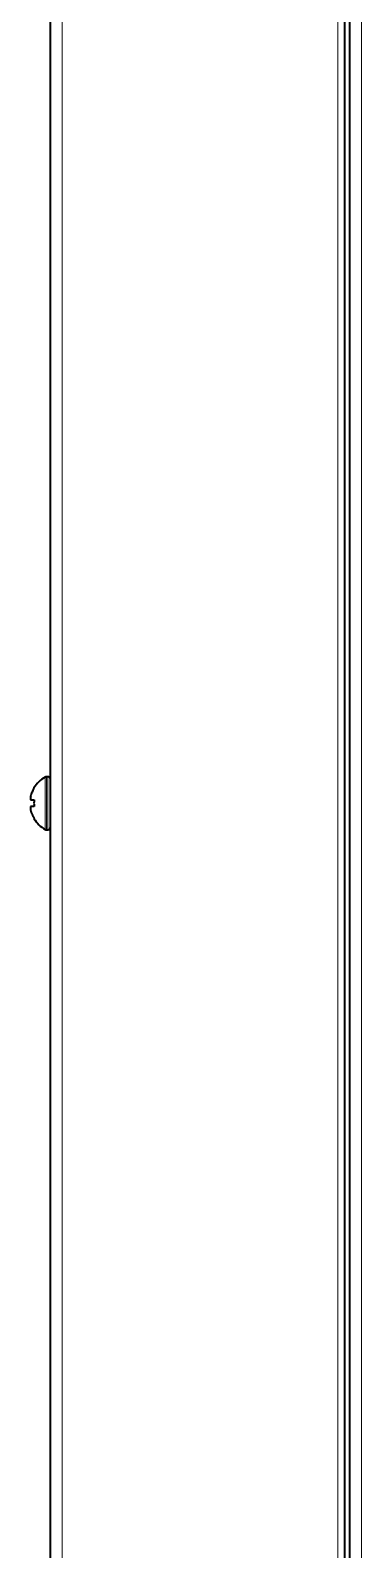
# Model space of a CAD drawing. Header units: millimetres. Extents: x -1803 to 2559, y -1143 to 2136.
# Drawn here: x 1873.9 to 1923.9, y 264.1 to 493.1 of the extents above; entities that cross this region are included whole.
import ezdxf

# ---------------------------------------------------------------- set-up
doc = ezdxf.new("R2010")
doc.units = ezdxf.units.MM

msp = doc.modelspace()

# ---------------------------------------------------------------- linework, layer by layer
at = {"linetype": 'Continuous', "lineweight": 35}
for p, q in [((1876.95, 149), (1876.95, 953.37)), ((1922.05, 939.79), (1922.05, 46.3)), ((1921.25, 933), (1921.25, 148.8)), ((1876.55, 380.6), (1876.35, 380.6)), ((1874.47, 378.9), (1874.51, 378.9)), ((1874.51, 374.3), (1874.47, 374.3)), ((1876.35, 372.6), (1876.55, 372.6))]:
    msp.add_line(p, q, dxfattribs=at)
at = {"linetype": 'Continuous', "lineweight": 13}
for p, q in [((1878.75, 146.8), (1878.75, 940.13)), ((1923.85, 939.79), (1923.85, 46.3)), ((1920.25, 160.63), (1920.25, 537.09)), ((1876.15, 380.55), (1876.15, 372.66)), ((1876.35, 380.6), (1876.35, 372.6)), ((1876.55, 380.6), (1876.55, 372.6))]:
    msp.add_line(p, q, dxfattribs=at)
at = {"linetype": 'Continuous', "lineweight": 35}
for centre, radius, start, end in [((1878.57, 376.4), 4.8, 120.3012, 148.4186), ((1876.35, 380.2), 0.4, 90, 120.3012), ((1876.55, 380.2), 0.4, 0, 90), ((1878.26, 376.6), 3.78, 172.3959, 179.9965), ((1878.26, 376.6), 3.78, 180.0035, 187.6041), ((1878.57, 376.8), 4.8, 211.5837, 239.6988), ((1876.35, 373), 0.4, 239.6988, 270), ((1876.55, 373), 0.4, 270, 0)]:
    msp.add_arc(centre, radius, start, end, dxfattribs=at)
for points in [[(1874.51, 378.9), (1874.38, 378.7), (1874.28, 378.49), (1874.14, 378.17), (1874.1, 378.06), (1874.02, 377.83), (1873.99, 377.72), (1873.96, 377.6)], [(1874.51, 376.1), (1874.38, 376.1), (1874.28, 376.1), (1874.14, 376.1), (1874.1, 376.1), (1874.02, 376.1), (1873.99, 376.1), (1873.96, 376.1)]]:
    msp.add_open_spline(points, degree=3, knots=[0, 0, 0, 0, 0.5, 0.5, 0.75, 0.75, 1, 1, 1, 1], dxfattribs=at)
for points in [[(1873.96, 377.6), (1873.95, 377.58), (1873.95, 377.53), (1873.94, 377.45), (1873.94, 377.38), (1873.94, 377.31), (1873.94, 377.24), (1873.95, 377.17), (1873.95, 377.13), (1873.96, 377.1)], [(1873.96, 376.1), (1873.95, 376.08), (1873.95, 376.03), (1873.94, 375.96), (1873.94, 375.89), (1873.94, 375.82), (1873.94, 375.75), (1873.95, 375.67), (1873.95, 375.63), (1873.96, 375.6)], [(1873.96, 377.1), (1873.97, 377.1), (1874, 377.1), (1874.05, 377.1), (1874.11, 377.1), (1874.17, 377.1), (1874.24, 377.1), (1874.31, 377.1), (1874.4, 377.1), (1874.47, 377.1), (1874.51, 377.1)], [(1873.96, 375.6), (1873.97, 375.55), (1874, 375.44), (1874.05, 375.28), (1874.11, 375.12), (1874.17, 374.96), (1874.24, 374.81), (1874.31, 374.66), (1874.4, 374.49), (1874.47, 374.37), (1874.51, 374.3)]]:
    msp.add_open_spline(points, degree=3, dxfattribs=at)

doc.saveas('drawing.dxf')
